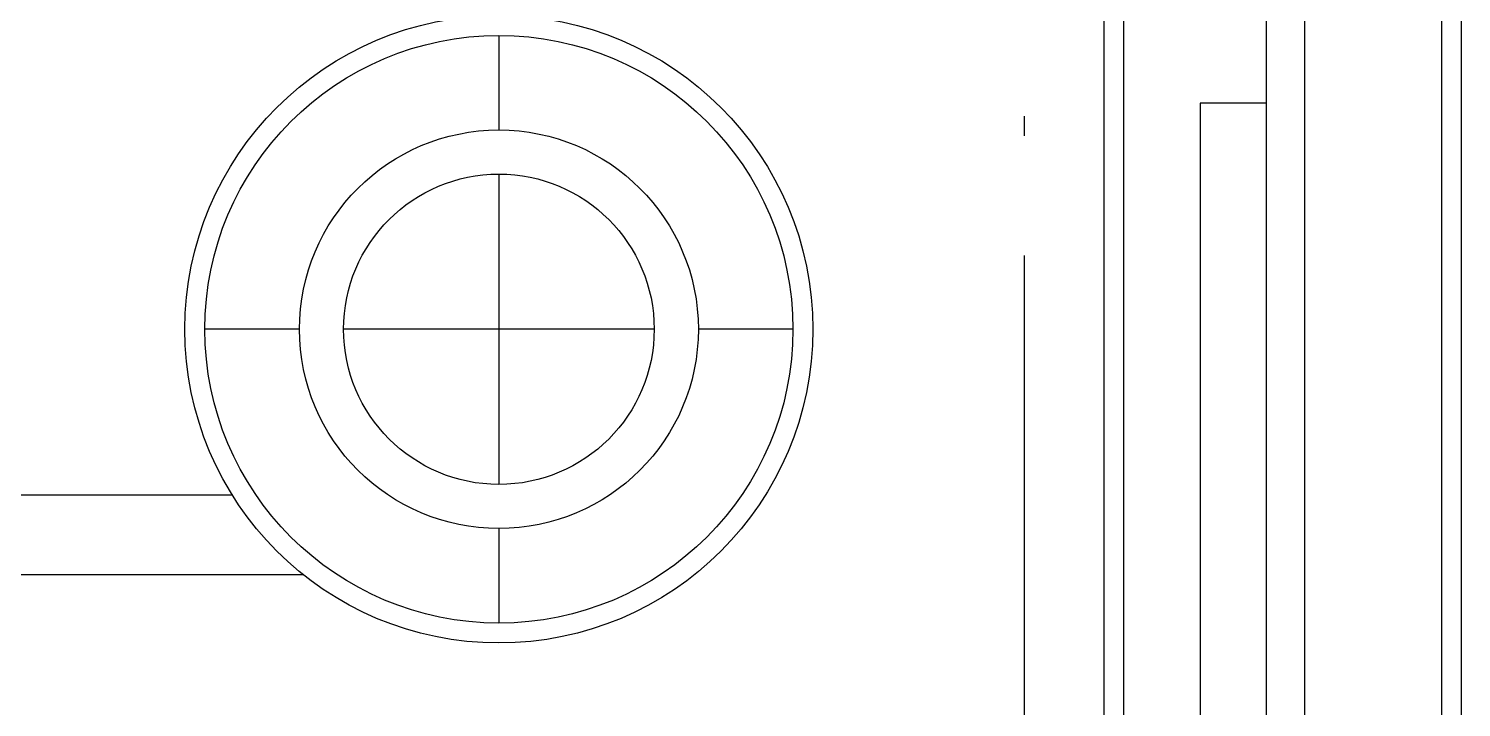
# Model space of a CAD drawing. Extents: x 94328 to 153134, y 57446 to 99026.
# Drawn here: x 115156 to 116954, y 75858 to 76711 of the extents above; entities that cross this region are included whole.
import ezdxf

# ---------------------------------------------------------------- set-up
doc = ezdxf.new("R2010")
doc.units = 0
doc.header["$LTSCALE"] = 1000
doc.header["$MEASUREMENT"] = 0
doc.linetypes.add('ACAD_ISO04W100', pattern=[30.5, 24, -3, 0.5, -3])
doc.linetypes.add('ACAD_ISO10W100', pattern=[18.5, 12, -3, 0.5, -3])
doc.layers.add('DOTE', color=1, linetype='ACAD_ISO04W100')
doc.layers.add('家具', color=44, linetype='CONTINUOUS')

# ---------------------------------------------------------------- blocks, each defined once
blk = doc.blocks.new('A$C6CBF3060')
at = {"layer": '家具', "color": 8}
blk.add_line((2909.3, 100), (2127.8, 100), dxfattribs=at)
at = {"layer": '家具'}
blk.add_line((2998.5, 0), (2084.3, 0), dxfattribs=at)
at = {"layer": '家具', "color": 8}
for points in [[(3243.7, 677.5), (3243.7, 558.7)], [(3243.7, 503.4), (3243.7, 113.5)], [(2993.5, 308.4), (2874.7, 308.4)], [(3438.7, 308.4), (3048.8, 308.4)], [(3612.8, 308.4), (3494, 308.4)], [(3243.7, 58.2), (3243.7, -60.6)]]:
    blk.add_lwpolyline(points, dxfattribs=at)
at = {"layer": '家具'}
blk.add_circle((3243.7, 308.4), 394, dxfattribs=at)
at = {"layer": '家具', "color": 8}
for radius in [369, 250.3, 194.9]:
    blk.add_circle((3243.7, 308.4), radius, dxfattribs=at)
blk = doc.blocks.new('A$C1D226055')
at = {"layer": '家具'}
blk.add_lwpolyline([(424.2, 1730.1, -0.395939), (473.6, 1685.7), (473.6, 44.5, -0.395939), (424.2, 0), (74.4, 0, -0.395939), (25, 44.5), (25, 1685.7, -0.395939), (74.4, 1730.1)], format="xyb", close=True, dxfattribs=at)
at = {"layer": '家具', "color": 8}
for points in [[(426.2, 1705.1), (72.4, 1705.1)], [(50, 1685.7), (50, 44.5)], [(448.6, 44.5), (448.6, 1685.7)], [(72.4, 25), (426.2, 25)]]:
    blk.add_lwpolyline(points, dxfattribs=at)
at = {"layer": '家具'}
for points in [[(269.6, 1572.1), (221.9, 1572.1), (221.9, 258.1), (269.6, 258.1)], [(269.6, 1423.7), (352.7, 1423.7), (352.7, 406.4), (269.6, 406.4)]]:
    blk.add_lwpolyline(points, close=True, dxfattribs=at)
at = {"layer": '家具', "color": 8}
for centre, start, end in [((73.4, 1681.6), 91.1893, 175.2129), ((425.2, 1681.6), 4.7871, 88.8107), ((73.4, 48.5), 184.7871, 268.8107), ((425.2, 48.5), 271.1893, 355.2129)]:
    blk.add_arc(centre, 23.6, start, end, dxfattribs=at)

msp = doc.modelspace()

# ---------------------------------------------------------------- linework, layer by layer
at = {"layer": 'DOTE', "linetype": 'ACAD_ISO10W100', "ltscale": 0.05}
msp.add_line((116405.1, 80126.1), (116405.1, 72452), dxfattribs=at)

# ---------------------------------------------------------------- block references
at = {"layer": '家具'}
msp.add_blockref('A$C6CBF3060', (112502.2, 76024.9), dxfattribs=at)
at = {"layer": '家具', "xscale": -1}
msp.add_blockref('A$C1D226055', (116978.7, 75193.7), dxfattribs=at)

doc.saveas('drawing.dxf')
